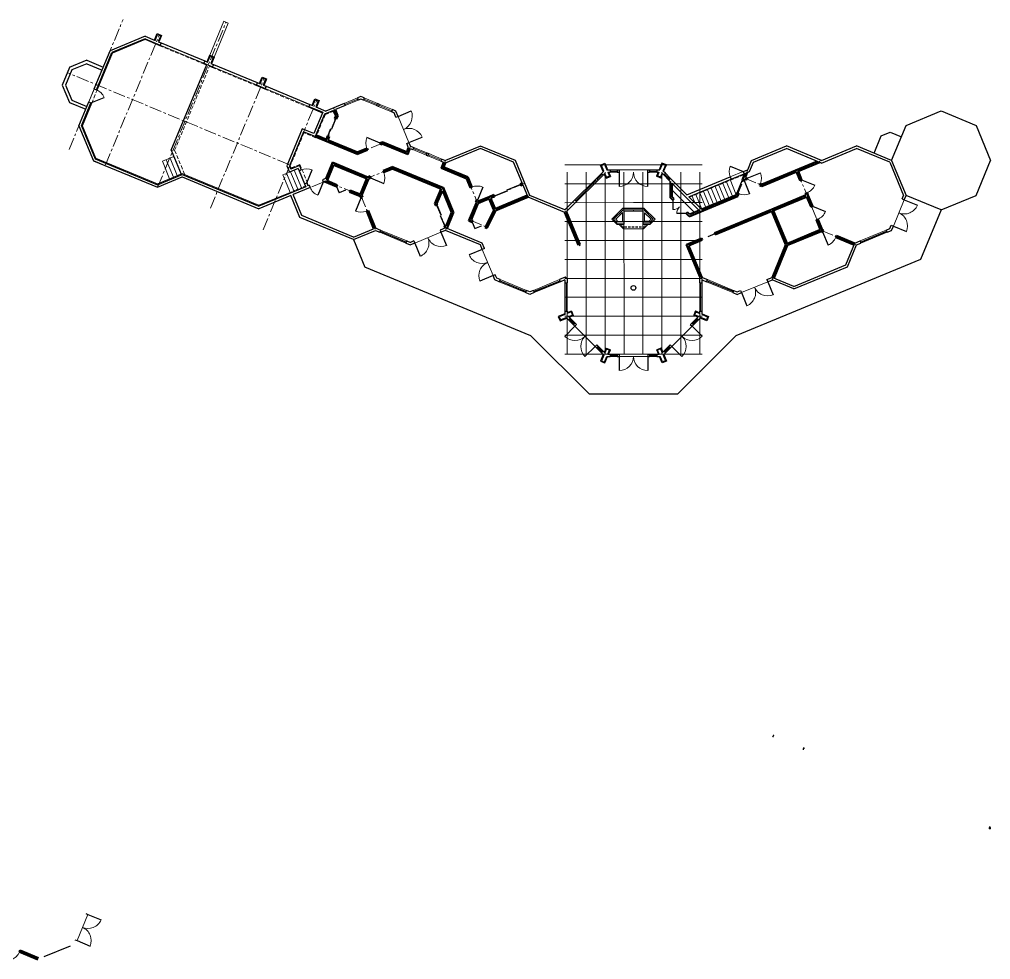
# Model space of a CAD drawing. Header units: inches. Extents: x 2775 to 35798, y 1675 to 10350.
# Drawn here: x 25642 to 28104, y 7439 to 9823 of the extents above; entities that cross this region are included whole.
import ezdxf

# ---------------------------------------------------------------- set-up
doc = ezdxf.new("R2010")
doc.units = ezdxf.units.IN
doc.header["$LTSCALE"] = 0.5
doc.header["$MEASUREMENT"] = 0
doc.linetypes.add('CENTER', pattern=[2, 1.25, -0.25, 0.25, -0.25])
doc.linetypes.add('HIDDEN', pattern=[0.375, 0.25, -0.125])
for name, color, linetype, lineweight in [('BALCONY', 3, 'CONTINUOUS', 30), ('DOORS', 7, 'CONTINUOUS', 30), ('FOUNDATION', 7, 'CONTINUOUS', 30), ('GRID', 1, 'CENTER', 20), ('INT WALLS', 7, 'CONTINUOUS', 40), ('MASONRY', 16, 'HIDDEN', 30), ('MILLWORK', 7, 'CONTINUOUS', 20), ('SCORING', 1, 'CONTINUOUS', 9), ('STAIRS', 7, 'CONTINUOUS', 20), ('WALL FRAMING', 7, 'CONTINUOUS', 30), ('WALLS', 7, 'CONTINUOUS', 30)]:
    doc.layers.add(name, color=color, linetype=linetype, lineweight=lineweight)
doc.layers.add('LLMASONRY', color=12, linetype='CONTINUOUS')
doc.layers.add('LLWALLS', color=5, linetype='CONTINUOUS')

msp = doc.modelspace()

# ---------------------------------------------------------------- linework, layer by layer
at = {"layer": 'BALCONY', "color": 3, "ltscale": 50}
for p, q in [((27978.183, 9340.243), (27926.248, 9214.805)), ((26488.852, 9265.035), (26517.867, 9195.045)), ((26938.678, 9020.819), (27086.772, 8872.774)), ((27310.301, 8872.81), (27458.346, 9020.904)), ((27310.301, 8872.81), (27086.772, 8872.774))]:
    msp.add_line(p, q, dxfattribs=at)
at = {"layer": 'BALCONY', "color": 3, "ltscale": 150}
for p, q in [((27926.248, 9214.805), (27458.346, 9020.904)), ((26938.678, 9020.819), (26517.867, 9195.045))]:
    msp.add_line(p, q, dxfattribs=at)
at = {"layer": 'DOORS', "lineweight": 20, "ltscale": 75}
for p, q in [((25998.788, 9758.288), (26109.661, 9712.384)), ((26131.792, 9703.222), (26242.665, 9657.318)), ((26265.008, 9648.067), (26375.881, 9602.163))]:
    msp.add_line(p, q, dxfattribs=at)
at = {"layer": 'DOORS', "lineweight": 9, "ltscale": 50}
for p, q in [((25817.896, 9613.913), (25831.667, 9647.175)), ((26498.67, 9624.036), (26465.411, 9610.259)), ((26500.966, 9618.493), (26467.707, 9604.715)), ((26547.221, 9604.736), (26513.959, 9618.507)), ((26549.517, 9610.28), (26516.255, 9624.051)), ((26585.103, 9589.052), (26551.841, 9602.823)), ((26587.398, 9594.596), (26554.136, 9608.367)), ((26629.337, 9510.967), (26601.765, 9577.479)), ((26639.446, 9493.041), (26672.708, 9479.27)), ((26641.742, 9498.585), (26675.004, 9484.814)), ((26677.328, 9477.357), (26710.59, 9463.586)), ((26679.623, 9482.901), (26712.885, 9469.13)), ((27104.655, 9420.078), (27117.387, 9432.802)), ((27108.905, 9415.826), (27121.637, 9428.55)), ((27162.349, 9441.859), (27234.349, 9441.871)), ((27239.349, 9441.871), (27257.349, 9441.874)), ((27239.351, 9435.871), (27257.351, 9435.874)), ((27287.817, 9416.046), (27275.08, 9428.765)), ((27292.066, 9420.281), (27279.33, 9433.001)), ((27050.191, 9365.648), (27101.118, 9416.544)), ((27054.432, 9361.404), (27105.36, 9412.3)), ((27857.263, 9299.341), (27884.819, 9365.874)), ((26555.333, 9283.435), (26621.857, 9255.893)), ((26557.627, 9288.979), (26624.151, 9261.437)), ((26710.613, 9283.451), (26644.095, 9255.895)), ((26842.606, 9173.707), (26815.034, 9240.218)), ((26924.794, 9130.47), (26858.27, 9158.012)), ((26927.089, 9136.014), (26860.565, 9163.556)), ((27011.152, 9163.528), (26944.737, 9136.016)), ((27013.47, 9157.994), (26947.032, 9130.472)), ((27383.505, 9158.05), (27449.951, 9130.548)), ((27385.822, 9163.585), (27452.245, 9136.092)), ((27472.16, 9130.545), (27538.675, 9158.109)), ((27024.63, 9155.514), (27024.642, 9083.514)), ((27030.63, 9155.515), (27030.642, 9083.515)), ((27033.869, 9061.354), (27046.603, 9048.631)), ((27038.11, 9065.598), (27050.844, 9052.876)), ((27346.154, 9052.908), (27358.883, 9065.634)), ((27350.398, 9048.667), (27363.127, 9061.393)), ((27050.14, 9045.097), (27101.073, 8994.207)), ((27295.946, 8994.224), (27346.862, 9045.131)), ((27104.61, 8990.673), (27117.343, 8977.95)), ((27108.851, 8994.917), (27121.584, 8982.194)), ((27275.436, 8982.203), (27288.166, 8994.93)), ((27279.681, 8977.962), (27292.41, 8990.689)), ((25788.084, 7487.507), (25815.64, 7554.04))]:
    msp.add_line(p, q, dxfattribs=at)
at = {"layer": 'DOORS', "ltscale": 50}
for p, q in [((25823.44, 9611.618), (25856.697, 9625.4)), ((26601.765, 9577.479), (26635.021, 9591.265)), ((26433.733, 9545.577), (26444.18, 9570.811)), ((26423.783, 9527.52), (26431.697, 9546.636)), ((26556.133, 9509.696), (26522.873, 9523.471)), ((26629.337, 9510.967), (26662.593, 9524.754)), ((26370.179, 9408.577), (26383.844, 9441.882)), ((27106.771, 9417.96), (27119.503, 9430.684)), ((27139.35, 9438.842), (27157.35, 9438.849)), ((27162.351, 9435.851), (27162.351, 9399.851)), ((27234.351, 9435.879), (27234.351, 9399.879)), ((27239.35, 9438.88), (27257.35, 9438.887)), ((27277.205, 9430.883), (27289.912, 9418.134)), ((27443.617, 9451.354), (27476.879, 9437.583)), ((27486.923, 9420.675), (27520.178, 9434.461)), ((26412.157, 9410.741), (26398.288, 9377.52)), ((26532.326, 9421.143), (26565.524, 9407.393)), ((26878.11, 9390.792), (26911.369, 9404.57)), ((27052.307, 9363.53), (27103.235, 9414.426)), ((27479.201, 9414.605), (27492.979, 9381.346)), ((27624.573, 9416.608), (27657.835, 9402.837)), ((26445.6, 9399.808), (26452.491, 9383.179)), ((26468.743, 9390.226), (26452.114, 9383.335)), ((26816.515, 9398.087), (26802.748, 9364.823)), ((26845.754, 9375.036), (26879.014, 9388.813)), ((26507.592, 9370.304), (26493.826, 9337.04)), ((27298.37, 9364.873), (27298.37, 9340.873)), ((27879.247, 9368.18), (27884.791, 9365.886)), ((27884.795, 9365.869), (27918.054, 9352.092)), ((26700.358, 9353.013), (26711.127, 9327.037)), ((27332.332, 9330.954), (27308.332, 9330.954)), ((27652.105, 9350.077), (27685.351, 9336.267)), ((26708.775, 9326.089), (26719.46, 9300.314)), ((26789.652, 9309.314), (26796.514, 9292.756)), ((26556.482, 9286.212), (26623.008, 9258.675)), ((26710.612, 9283.455), (26724.399, 9250.2)), ((26796.514, 9292.756), (26813.071, 9299.618)), ((27388.218, 9273.197), (27421.475, 9286.979)), ((27677.981, 9284.493), (27691.768, 9251.236)), ((27773.907, 9258.838), (27840.422, 9286.402)), ((27851.719, 9301.65), (27857.264, 9299.356)), ((27857.267, 9299.339), (27890.527, 9285.562)), ((26644.091, 9255.906), (26657.878, 9222.651)), ((26815.038, 9240.22), (26781.778, 9226.443)), ((26842.617, 9173.711), (26809.357, 9159.935)), ((26859.419, 9160.789), (26925.946, 9133.252)), ((26945.88, 9133.254), (27012.334, 9160.705)), ((27451.102, 9133.331), (27384.64, 9160.762)), ((27538.669, 9158.124), (27552.445, 9124.864)), ((27027.63, 9155.515), (27027.642, 9083.515)), ((27369.362, 9083.535), (27369.35, 9155.535)), ((27472.16, 9130.545), (27485.937, 9097.285)), ((27035.997, 9063.483), (27048.73, 9050.76)), ((27348.256, 9050.807), (27360.979, 9063.539)), ((27050.146, 9045.104), (27024.69, 9019.648)), ((27346.844, 9045.149), (27372.3, 9019.693)), ((27101.077, 8994.212), (27075.622, 8968.756)), ((27106.735, 8992.8), (27119.468, 8980.077)), ((27277.573, 8980.069), (27290.296, 8992.801)), ((27288.174, 8994.922), (27292.418, 8990.681)), ((27295.952, 8994.218), (27321.408, 8968.762)), ((27139.513, 8971.777), (27157.513, 8971.784)), ((27162.514, 8968.786), (27162.514, 8932.786)), ((27234.514, 8968.814), (27234.514, 8932.814)), ((27239.513, 8971.816), (27257.513, 8971.823)), ((25810.069, 7556.346), (25815.613, 7554.052)), ((25815.616, 7554.035), (25848.876, 7540.258)), ((25782.541, 7489.816), (25788.085, 7487.523)), ((25788.089, 7487.505), (25821.348, 7473.728)), ((25704.729, 7447.004), (25771.244, 7474.568))]:
    msp.add_line(p, q, dxfattribs=at)
at = {"layer": 'DOORS', "lineweight": 20, "ltscale": 50}
for p, q in [((26499.818, 9621.265), (26466.559, 9607.487)), ((26548.369, 9607.508), (26515.107, 9621.279)), ((26586.251, 9591.824), (26552.989, 9605.595)), ((26640.594, 9495.813), (26673.856, 9482.042)), ((26678.476, 9480.129), (26711.738, 9466.358)), ((26879.24, 9388.041), (26877.887, 9391.32))]:
    msp.add_line(p, q, dxfattribs=at)
at = {"layer": 'DOORS', "color": 7, "lineweight": 9, "ltscale": 50}
for p, q in [((27139.349, 9441.855), (27157.349, 9441.858)), ((27139.35, 9435.855), (27157.35, 9435.858))]:
    msp.add_line(p, q, dxfattribs=at)
at = {"layer": 'DOORS', "lineweight": 9, "ltscale": 75}
for p, q in [((27443.622, 9423.801), (27476.879, 9437.583)), ((27366.362, 9083.534), (27366.35, 9155.534)), ((27372.362, 9083.535), (27372.35, 9155.535))]:
    msp.add_line(p, q, dxfattribs=at)
at = {"layer": 'DOORS', "lineweight": 9, "ltscale": 50}
for centre, radius, start, end in [((25823.44, 9611.618), 36, 22.509336, 67.509336), ((26601.765, 9577.479), 36, 292.516698, 22.516698), ((26629.337, 9510.967), 36, 22.516698, 112.516698), ((26556.133, 9509.696), 36, 157.501905, 202.501905), ((26370.179, 9408.577), 36, 67.692109, 112.692109), ((26532.326, 9421.143), 35.933, 337.501905, 22.501905), ((27162.345, 9435.859), 36.008, 270.009332, 0.022067), ((27234.351, 9435.871), 35.998, 179.996594, 270), ((27486.923, 9420.675), 36, 337.516724, 22.516724), ((26412.157, 9410.741), 36, 202.341309, 247.341309), ((26802.748, 9364.823), 36, 67.516709, 112.516709), ((27479.201, 9414.605), 36, 247.501963, 292.501963), ((27624.573, 9416.608), 36.001, 292.506283, 337.509343), ((26507.592, 9370.304), 36, 247.516709, 292.516709), ((27298.37, 9364.873), 24, 270, 315.036577), ((27332.332, 9330.954), 24, 135.036577, 180), ((27652.105, 9350.077), 36, 292.443135, 337.443395), ((27884.802, 9365.866), 35.998, 247.496594, 337.5), ((27857.257, 9299.337), 36.008, 337.509332, 67.522067), ((26644.094, 9255.898), 35.998, 292.518672, 22.522079), ((26710.614, 9283.465), 36.008, 202.496605, 292.50934), ((27677.981, 9284.493), 36.001, 292.516724, 337.516724), ((26815.043, 9240.229), 36.008, 202.509332, 292.522067), ((26842.609, 9173.708), 35.998, 112.496594, 202.5), ((27472.152, 9130.55), 36.008, 292.509332, 22.522067), ((27538.672, 9158.116), 35.998, 202.496594, 292.5), ((27050.148, 9045.114), 36.008, 225.009332, 315.022067), ((27101.072, 8994.206), 35.998, 134.996594, 225), ((27295.942, 8994.219), 36.008, 315.009332, 45.022067), ((27346.85, 9045.143), 35.998, 224.996594, 315), ((27162.508, 8968.794), 36.008, 270.009332, 0.022067), ((27234.514, 8968.806), 35.998, 179.996594, 270), ((25815.624, 7554.032), 35.998, 247.496594, 337.5), ((25788.079, 7487.503), 36.008, 337.509332, 67.522067), ((25608.803, 7472.659), 36.001, 292.516724, 337.516724)]:
    msp.add_arc(centre, radius, start, end, dxfattribs=at)
at = {"layer": 'DOORS', "lineweight": 9, "ltscale": 75}
msp.add_arc((27476.879, 9437.583), 36, 157.509343, 202.509343, dxfattribs=at)
at = {"layer": 'FOUNDATION', "color": 7, "linetype": 'Continuous', "lineweight": 20, "ltscale": 50}
for p, q in [((25960.451, 9771.996), (25877.898, 9737.8)), ((25801.676, 9553.698), (25835.885, 9471.114))]:
    msp.add_line(p, q, dxfattribs=at)
at = {"layer": 'FOUNDATION', "color": 7, "lineweight": 20, "ltscale": 50}
for p, q in [((25960.451, 9771.996), (25998.023, 9756.44)), ((25839.08, 9644.042), (25877.898, 9737.8)), ((26108.896, 9710.536), (26116.392, 9707.433)), ((26123.783, 9704.373), (26131.027, 9701.374)), ((26241.9, 9655.47), (26264.243, 9646.219)), ((25801.676, 9553.698), (25825.332, 9610.834)), ((26375.116, 9600.315), (26410.121, 9585.822)), ((25835.885, 9471.114), (25992.351, 9406.394)), ((25992.351, 9406.394), (26054.885, 9432.419)), ((26054.885, 9432.419), (26248.859, 9352.017)), ((26328.109, 9384.716), (26248.859, 9352.017))]:
    msp.add_line(p, q, dxfattribs=at)
at = {"layer": 'FOUNDATION', "lineweight": 20, "ltscale": 50}
for p, q in [((25998.788, 9758.288), (25998.023, 9756.44)), ((26109.661, 9712.384), (26108.896, 9710.536)), ((26131.792, 9703.222), (26131.027, 9701.374)), ((26242.665, 9657.318), (26241.9, 9655.47)), ((26265.008, 9648.067), (26264.243, 9646.219)), ((25823.494, 9611.595), (25825.341, 9610.83)), ((26375.881, 9602.163), (26375.116, 9600.315))]:
    msp.add_line(p, q, dxfattribs=at)
at = {"layer": 'FOUNDATION', "color": 7, "linetype": 'HIDDEN', "lineweight": 9, "ltscale": 75}
for p, q in [((25998.023, 9756.44), (26108.896, 9710.536)), ((26131.027, 9701.374), (26241.9, 9655.47)), ((26264.243, 9646.219), (26375.116, 9600.315))]:
    msp.add_line(p, q, dxfattribs=at)
at = {"layer": 'FOUNDATION', "ltscale": 50}
for p, q in [((25768.634, 9701.197), (25750.276, 9656.877)), ((25812.829, 9719.505), (25854.465, 9702.266)), ((25812.83, 9710.846), (25851.405, 9694.875)), ((26026.843, 9491.393), (26117.158, 9709.281)), ((25774.757, 9695.074), (25758.935, 9656.877)), ((25768.582, 9612.683), (25810.236, 9595.438)), ((25774.705, 9618.807), (25813.296, 9602.829))]:
    msp.add_line(p, q, dxfattribs=at)
at = {"layer": 'FOUNDATION', "linetype": 'Continuous', "ltscale": 50}
for p, q in [((25812.829, 9719.505), (25768.55, 9701.162)), ((25812.83, 9710.846), (25774.757, 9695.074)), ((25750.276, 9656.877), (25768.582, 9612.683)), ((25758.935, 9656.877), (25774.705, 9618.807))]:
    msp.add_line(p, q, dxfattribs=at)
at = {"layer": 'FOUNDATION', "linetype": 'HIDDEN', "lineweight": 9, "ltscale": 75}
for q in [(26124.549, 9706.22), (26061.041, 9429.867)]:
    msp.add_line((26035.504, 9491.395), q, dxfattribs=at)
at = {"layer": 'FOUNDATION', "color": 7, "linetype": 'HIDDEN', "lineweight": 20, "ltscale": 75}
for p, q in [((25825.332, 9610.834), (25839.08, 9644.042)), ((26417.011, 9581.549), (26392.918, 9523.357)), ((26363.352, 9535.598), (26328.619, 9451.708)), ((26392.918, 9523.357), (26363.352, 9535.598)), ((26328.619, 9451.708), (26330.835, 9446.362))]:
    msp.add_line(p, q, dxfattribs=at)
at = {"layer": 'FOUNDATION', "linetype": 'HIDDEN', "lineweight": 20, "ltscale": 75}
for p, q in [((26439.19, 9590.737), (26417.011, 9581.549)), ((26352.905, 9455.468), (26330.835, 9446.362)), ((26352.905, 9455.468), (26375.095, 9401.94)), ((27340.148, 9372.261), (27483.738, 9431.765))]:
    msp.add_line(p, q, dxfattribs=at)
at = {"layer": 'FOUNDATION', "lineweight": 20, "ltscale": 75}
msp.add_line((26057.88, 9566.271), (26065.271, 9563.208), dxfattribs=at)
at = {"layer": 'FOUNDATION', "ltscale": 10}
msp.add_line((26026.843, 9491.393), (26051.845, 9431.154), dxfattribs=at)
at = {"layer": 'FOUNDATION', "color": 7, "linetype": 'HIDDEN', "lineweight": 20, "ltscale": 50}
msp.add_line((26366.934, 9400.736), (26328.109, 9384.716), dxfattribs=at)
at = {"layer": 'GRID', "ltscale": 50}
for p, q in [((25767.824, 9493.039), (25904.688, 9823.229)), ((25992.353, 9397.736), (26165.874, 9816.363)), ((25860.164, 9454.764), (25997.028, 9784.954)), ((26324.829, 9455.621), (25763.32, 9688.366)), ((26126.012, 9344.695), (26262.875, 9674.885)), ((26259.473, 9289.412), (26396.336, 9619.602)), ((26446.443, 9579.443), (26438.321, 9599.036)), ((26392.744, 9528.165), (26499.863, 9483.815)), ((26562.585, 9509.798), (26499.863, 9483.815)), ((26625.349, 9483.826), (26562.585, 9509.798)), ((26625.344, 9483.814), (26632.964, 9502.219)), ((25992.353, 9397.736), (25829.752, 9465.134)), ((26418.791, 9413.478), (26437.152, 9457.827)), ((26437.152, 9457.827), (26525.851, 9421.104)), ((26721.663, 9465.496), (26714.054, 9447.119)), ((27523.786, 9402.848), (27675.216, 9465.651)), ((26588.661, 9447.051), (26525.814, 9421.016)), ((26588.661, 9447.051), (26714.142, 9395.099)), ((26776.829, 9421.142), (26714.054, 9447.119)), ((27461.006, 9376.882), (27488.067, 9442.219)), ((27612.534, 9439.655), (27675.107, 9288.168)), ((26054.912, 9423.765), (25992.349, 9397.728)), ((26412.157, 9410.741), (26379.077, 9397.092)), ((26418.791, 9413.478), (26415.681, 9412.195)), ((26418.791, 9413.478), (26507.489, 9376.755)), ((26507.489, 9376.755), (26525.814, 9421.016)), ((26776.829, 9421.142), (26802.852, 9358.371)), ((26922.92, 9408.11), (26834.169, 9371.344)), ((27479.374, 9421.229), (27523.786, 9402.848)), ((26697.914, 9355.904), (26714.142, 9395.099)), ((26714.142, 9395.099), (26740.141, 9332.383)), ((26507.489, 9376.755), (26544.278, 9288.012)), ((26697.914, 9355.904), (26723.883, 9293.261)), ((26784.464, 9314.032), (26802.852, 9358.371)), ((26834.169, 9371.344), (26802.852, 9358.371)), ((26847.15, 9340.03), (26834.169, 9371.344)), ((26935.902, 9376.796), (26847.15, 9340.03)), ((27372.32, 9340.13), (27461.006, 9376.882)), ((27549.77, 9340.145), (27638.457, 9376.897)), ((26721.728, 9288.055), (26740.111, 9332.455)), ((26847.15, 9340.03), (26826.016, 9296.829)), ((27061.389, 9251.33), (27024.6, 9340.073)), ((27404.846, 9280.088), (27549.77, 9340.145)), ((27549.77, 9340.145), (27586.522, 9251.458)), ((26784.464, 9314.032), (26826.016, 9296.829)), ((27675.107, 9288.168), (27586.522, 9251.458)), ((27675.107, 9288.168), (27763.973, 9251.474)), ((27335.56, 9251.375), (27371.589, 9266.306)), ((27372.312, 9162.689), (27335.56, 9251.375)), ((27586.522, 9251.458), (27549.763, 9162.704))]:
    msp.add_line(p, q, dxfattribs=at)
at = {"layer": 'GRID', "color": 1, "ltscale": 50}
msp.add_line((26446.443, 9579.443), (26420.462, 9516.689), dxfattribs=at)
at = {"layer": 'GRID', "color": 6, "linetype": 'Continuous', "lineweight": 30, "ltscale": 50}
msp.add_circle((27198.459, 9142.602), 6, dxfattribs=at)
at = {"layer": 'INT WALLS', "ltscale": 50}
for p, q in [((26443.867, 9579.457), (26438.424, 9592.585)), ((26449.014, 9579.443), (26442.813, 9594.403)), ((26440.919, 9572.308), (26445.307, 9570.491)), ((26393.652, 9530.359), (26419.176, 9519.792)), ((26426.946, 9526.141), (26422.557, 9527.958)), ((26391.835, 9525.97), (26499.863, 9481.244)), ((26423.565, 9517.975), (26499.863, 9486.385)), ((26562.585, 9512.368), (26556.133, 9509.696)), ((26556.133, 9509.696), (26557.951, 9505.307)), ((26562.586, 9507.227), (26557.951, 9505.307)), ((26522.874, 9495.918), (26499.863, 9486.385)), ((26524.692, 9491.53), (26499.863, 9481.244)), ((26522.874, 9495.918), (26524.692, 9491.53)), ((26624.063, 9486.928), (26628.433, 9497.482)), ((26626.635, 9480.723), (26632.863, 9495.767)), ((26435.866, 9460.93), (26418.931, 9420.027)), ((26438.438, 9454.724), (26421.894, 9414.764)), ((26435.866, 9460.93), (26525.938, 9423.638)), ((26438.438, 9454.724), (26522.748, 9419.818)), ((26717.173, 9460.861), (26710.951, 9445.833)), ((26721.52, 9458.942), (26717.157, 9448.405)), ((27523.785, 9405.418), (27664.277, 9463.685)), ((27615.565, 9438.341), (27670.483, 9461.117)), ((26563.688, 9439.324), (26565.523, 9434.895)), ((26588.661, 9449.621), (26563.705, 9439.283)), ((26588.661, 9444.48), (26565.523, 9434.895)), ((26588.661, 9449.621), (26715.959, 9396.917)), ((26588.661, 9444.48), (26711.039, 9393.813)), ((27474.813, 9416.423), (27481.717, 9433.093)), ((27482.477, 9422.515), (27487.923, 9435.665)), ((27523.787, 9400.277), (27611.177, 9436.521)), ((27611.177, 9436.521), (27620.184, 9414.788)), ((27615.565, 9438.341), (27624.572, 9416.606)), ((26415.681, 9412.195), (26445.6, 9399.808)), ((26421.894, 9414.764), (26447.417, 9404.196)), ((26506.203, 9379.858), (26522.748, 9419.818)), ((26510.06, 9376.755), (26527.632, 9419.199)), ((26530.449, 9425.507), (26525.938, 9423.638)), ((26532.326, 9421.143), (26527.632, 9419.199)), ((26530.432, 9425.547), (26532.326, 9421.143)), ((26775.018, 9419.309), (26784.574, 9396.26)), ((26778.646, 9422.961), (26788.961, 9398.079)), ((26916.468, 9408.007), (26910.895, 9405.699)), ((26910.897, 9405.7), (26912.715, 9401.311)), ((26918.287, 9403.619), (26912.713, 9401.31)), ((27291.317, 9412.475), (27291.317, 9371.917)), ((27296.067, 9407.806), (27296.067, 9373.886)), ((27474.813, 9416.423), (27479.201, 9414.605)), ((27479.201, 9414.605), (27480.659, 9418.126)), ((27480.659, 9418.126), (27485.106, 9416.286)), ((27482.477, 9422.515), (27486.923, 9420.675)), ((27485.106, 9416.286), (27486.923, 9420.675)), ((27518.37, 9402.519), (27520.186, 9406.908)), ((27520.186, 9406.908), (27523.785, 9405.418)), ((27620.307, 9414.842), (27624.571, 9416.609)), ((26478.862, 9386.036), (26505.672, 9374.937)), ((26480.679, 9390.425), (26506.203, 9379.858)), ((26695.344, 9355.904), (26711.039, 9393.813)), ((26700.485, 9355.905), (26714.143, 9388.893)), ((26714.143, 9388.893), (26737.54, 9332.455)), ((26715.959, 9396.917), (26742.682, 9332.456)), ((26788.961, 9398.079), (26784.574, 9396.26)), ((27370.501, 9341.947), (27459.188, 9378.699)), ((27459.188, 9378.699), (27461.037, 9383.163)), ((27461.037, 9383.163), (27465.426, 9381.345)), ((27462.824, 9375.064), (27465.426, 9381.345)), ((27518.37, 9402.519), (27523.787, 9400.277)), ((27633.966, 9381.531), (27638.354, 9383.349)), ((27633.966, 9381.531), (27635.353, 9378.182)), ((27638.354, 9383.349), (27640.651, 9377.806)), ((26505.672, 9374.937), (26507.592, 9370.304)), ((26507.592, 9370.304), (26511.98, 9372.123)), ((26510.06, 9376.755), (26511.98, 9372.123)), ((26695.344, 9355.904), (26697.1, 9351.668)), ((26700.485, 9355.905), (26701.49, 9353.48)), ((26781.36, 9312.747), (26800.281, 9358.371)), ((26787.569, 9315.317), (26804.662, 9356.537)), ((26798.36, 9363.004), (26800.281, 9358.371)), ((26802.748, 9364.823), (26798.433, 9363.038)), ((26802.748, 9364.823), (26804.136, 9361.474)), ((26833.26, 9373.538), (26804.136, 9361.474)), ((26832.884, 9368.241), (26804.684, 9356.559)), ((26844.573, 9340.045), (26832.884, 9368.241)), ((26844.376, 9378.143), (26833.26, 9373.538)), ((26846.194, 9373.755), (26837.272, 9370.059)), ((26848.434, 9343.133), (26837.272, 9370.059)), ((26844.376, 9378.143), (26846.194, 9373.755)), ((26929.449, 9376.694), (26848.434, 9343.133)), ((26931.165, 9372.263), (26848.983, 9338.219)), ((27298.37, 9364.873), (27291.317, 9371.917)), ((27301.726, 9368.234), (27296.067, 9373.886)), ((27298.37, 9364.873), (27301.726, 9368.234)), ((27339.385, 9323.91), (27462.824, 9375.064)), ((27548.861, 9342.339), (27635.353, 9378.182)), ((27552.874, 9338.86), (27637.169, 9373.793)), ((27637.169, 9373.793), (27647.714, 9348.263)), ((27640.652, 9377.804), (27652.105, 9350.076)), ((26521.379, 9337.048), (26525.767, 9338.867)), ((26521.379, 9337.048), (26539.786, 9292.645)), ((26525.767, 9338.867), (26544.132, 9294.567)), ((26697.097, 9351.667), (26701.49, 9353.48)), ((26723.856, 9299.404), (26737.54, 9332.455)), ((26726.218, 9292.69), (26742.682, 9332.456)), ((26844.577, 9340.176), (26822.772, 9295.601)), ((26848.844, 9338.088), (26827.169, 9293.781)), ((27059.195, 9250.421), (27024.746, 9333.518)), ((27063.583, 9252.24), (27028.904, 9335.892)), ((27332.332, 9330.954), (27335.689, 9334.315)), ((27339.385, 9323.91), (27332.332, 9330.954)), ((27340.497, 9329.513), (27335.689, 9334.315)), ((27340.497, 9329.513), (27364.767, 9339.571)), ((27403.937, 9282.282), (27548.861, 9342.339)), ((27405.755, 9277.894), (27548.485, 9337.042)), ((27548.485, 9337.042), (27583.952, 9251.458)), ((27552.874, 9338.86), (27587.807, 9254.562)), ((27647.714, 9348.263), (27652.105, 9350.077)), ((26781.36, 9312.747), (26789.652, 9309.314)), ((26787.569, 9315.317), (26791.476, 9313.7)), ((26789.652, 9309.314), (26791.476, 9313.7)), ((27661.458, 9314.99), (27665.848, 9316.803)), ((27661.458, 9314.99), (27672.006, 9289.454)), ((27665.848, 9316.803), (27676.883, 9290.088)), ((26718.548, 9299.938), (26722.892, 9301.731)), ((26718.548, 9299.938), (26720.919, 9294.214)), ((26718.552, 9299.94), (26720.925, 9294.217)), ((26722.892, 9301.731), (26723.856, 9299.404)), ((26822.772, 9295.601), (26827.169, 9293.781)), ((27403.937, 9282.282), (27405.755, 9277.894)), ((27672.006, 9289.454), (27587.807, 9254.562)), ((27675.209, 9285.64), (27588.34, 9249.641)), ((27675.209, 9285.64), (27677.981, 9284.493)), ((27676.883, 9290.088), (27679.798, 9288.882)), ((27677.981, 9284.493), (27679.798, 9288.882)), ((27332.746, 9252.78), (27370.68, 9268.5)), ((27338.952, 9250.21), (27372.498, 9264.112)), ((27370.68, 9268.5), (27372.498, 9264.112)), ((27711.246, 9270.725), (27757.521, 9251.574)), ((27711.407, 9271.115), (27713.062, 9275.114)), ((27713.062, 9275.114), (27759.337, 9255.963)), ((27059.825, 9250.57), (27063.583, 9252.24)), ((27366.369, 9171.642), (27332.746, 9252.78)), ((27372.576, 9169.073), (27338.952, 9250.21)), ((27583.952, 9251.458), (27549.864, 9169.156)), ((27588.34, 9249.641), (27554.253, 9167.338)), ((25642.067, 7458.891), (25688.342, 7439.74)), ((25642.228, 7459.281), (25643.884, 7463.28)), ((25643.884, 7463.28), (25690.159, 7444.129))]:
    msp.add_line(p, q, dxfattribs=at)
at = {"layer": 'INT WALLS', "color": 7, "ltscale": 50}
for p, q in [((26443.867, 9579.427), (26440.919, 9572.308)), ((26449.014, 9579.443), (26445.307, 9570.491)), ((26422.557, 9527.958), (26419.176, 9519.792)), ((26426.946, 9526.141), (26423.565, 9517.975)), ((26624.063, 9486.928), (26562.585, 9512.368)), ((26626.635, 9480.723), (26562.586, 9507.227)), ((26774.997, 9419.33), (26710.951, 9445.833)), ((26778.646, 9422.961), (26717.157, 9448.405)), ((26447.417, 9404.196), (26445.6, 9399.808)), ((26480.679, 9390.425), (26478.862, 9386.036))]:
    msp.add_line(p, q, dxfattribs=at)
at = {"layer": 'INT WALLS', "lineweight": 20, "ltscale": 50}
for p, q in [((26912.499, 9401.818), (26911.147, 9405.097)), ((26879.221, 9388.087), (26877.868, 9391.366))]:
    msp.add_line(p, q, dxfattribs=at)
at = {"layer": 'LLMASONRY', "color": 7, "linetype": 'Continuous', "lineweight": 30, "ltscale": 1.5}
for p, q in [((25984.501, 9770.695), (25990.407, 9785.13)), ((25984.502, 9770.697), (25991.327, 9787.323)), ((25991.327, 9787.322), (26002.41, 9782.719)), ((26002.399, 9782.723), (25995.529, 9766.129)), ((26117.549, 9715.61), (26124.375, 9732.238)), ((26124.375, 9732.238), (26135.457, 9727.634)), ((26135.447, 9727.638), (26128.577, 9711.044)), ((26250.509, 9660.561), (26257.334, 9677.187)), ((26250.509, 9660.561), (26256.415, 9674.996)), ((26257.334, 9677.187), (26268.417, 9672.583)), ((26268.417, 9672.583), (26261.51, 9655.957)), ((26267.494, 9670.382), (26261.537, 9655.995)), ((26383.97, 9605.279), (26390.795, 9621.904)), ((26390.795, 9621.904), (26401.878, 9617.3)), ((26401.878, 9617.3), (26394.971, 9600.675)), ((27115.046, 9453.931), (27126.133, 9458.525)), ((27121.996, 9437.358), (27115.046, 9453.931)), ((27126.133, 9458.525), (27133.025, 9441.894)), ((27270.687, 9458.817), (27263.862, 9442.158)), ((27281.792, 9454.267), (27270.687, 9458.817)), ((27274.909, 9437.666), (27281.792, 9454.267)), ((27128.909, 9420.701), (27124.437, 9431.365)), ((27135.528, 9435.854), (27139.917, 9425.262)), ((27261.288, 9435.875), (27257.037, 9425.498)), ((27268.063, 9420.981), (27272.4, 9431.442)), ((27128.909, 9420.7), (27139.917, 9425.262)), ((27268.063, 9420.981), (27257.037, 9425.498)), ((27143.822, 9316.411), (27156.163, 9304.078)), ((27041.27, 9083.837), (27030.568, 9079.455)), ((27041.27, 9083.837), (27045.832, 9072.829)), ((27355.756, 9083.943), (27351.198, 9072.933)), ((27355.756, 9083.943), (27366.237, 9079.655)), ((27024.605, 9076.942), (27007.974, 9070.132)), ((27007.974, 9070.132), (27012.568, 9059.045)), ((27012.568, 9059.045), (27029.2, 9065.937)), ((27035.239, 9068.44), (27045.832, 9072.829)), ((27361.558, 9068.644), (27351.198, 9072.933)), ((27384.465, 9059.16), (27367.831, 9066.046)), ((27372.423, 9077.053), (27389.056, 9070.247)), ((27389.056, 9070.248), (27384.465, 9059.16)), ((27128.909, 8989.923), (27124.421, 8979.266)), ((27128.909, 8989.923), (27139.91, 8985.344)), ((27135.505, 8974.759), (27139.91, 8985.344)), ((27268.336, 8989.985), (27257.303, 8985.485)), ((27261.538, 8975.102), (27257.303, 8985.485)), ((27268.336, 8989.985), (27272.657, 8979.517)), ((27121.97, 8973.277), (27114.995, 8956.714)), ((27126.075, 8952.103), (27132.993, 8968.724)), ((27270.901, 8952.146), (27264.102, 8968.815)), ((27275.156, 8973.29), (27282.014, 8956.678)), ((27114.995, 8956.714), (27126.075, 8952.103)), ((27282.013, 8956.678), (27270.901, 8952.146))]:
    msp.add_line(p, q, dxfattribs=at)
at = {"layer": 'LLMASONRY', "color": 7, "linetype": 'Continuous', "lineweight": 30}
for p, q in [((27171.008, 9343.615), (27143.822, 9316.411)), ((27225.911, 9343.633), (27171.008, 9343.615)), ((27222.656, 9336.632), (27174.656, 9336.616)), ((27253.115, 9316.447), (27225.911, 9343.633)), ((27253.115, 9316.447), (27240.899, 9304.224))]:
    msp.add_line(p, q, dxfattribs=at)
at = {"layer": 'LLMASONRY', "color": 7, "linetype": 'Continuous', "lineweight": 20}
for p, q in [((27172.252, 9340.616), (27148.064, 9316.413)), ((27170.654, 9333.358), (27153.721, 9316.414)), ((27224.669, 9340.633), (27172.252, 9340.616)), ((27248.355, 9316.462), (27224.669, 9340.633)), ((27243.199, 9316.46), (27226.653, 9332.995)), ((27148.064, 9316.413), (27156.943, 9307.005)), ((27159.053, 9311.086), (27153.721, 9316.414)), ((27243.215, 9316.444), (27238.07, 9311.296)), ((27248.345, 9316.473), (27239.732, 9307.3))]:
    msp.add_line(p, q, dxfattribs=at)
at = {"layer": 'LLMASONRY', "color": 7, "linetype": 'Continuous', "lineweight": 20, "ltscale": 5}
for p, q in [((27170.64, 9311.117), (27170.654, 9333.358)), ((27226.64, 9311.265), (27226.653, 9332.995))]:
    msp.add_line(p, q, dxfattribs=at)
at = {"layer": 'LLMASONRY', "color": 7, "linetype": 'Continuous', "lineweight": 30, "ltscale": 5}
for p, q in [((27174.635, 9304.127), (27174.656, 9336.616)), ((27222.636, 9304.245), (27222.656, 9336.632))]:
    msp.add_line(p, q, dxfattribs=at)
at = {"layer": 'LLMASONRY', "color": 7, "linetype": 'Continuous', "lineweight": 20, "ltscale": 7.5}
for p, q in [((27156.943, 9307.005), (27174.637, 9307.127)), ((27159.053, 9311.086), (27170.64, 9311.117)), ((27222.637, 9307.255), (27239.732, 9307.3)), ((27226.64, 9311.265), (27238.07, 9311.296))]:
    msp.add_line(p, q, dxfattribs=at)
at = {"layer": 'LLMASONRY', "color": 7, "linetype": 'Continuous', "lineweight": 30, "ltscale": 7.5}
for p, q in [((27156.163, 9304.078), (27174.635, 9304.127)), ((27222.636, 9304.255), (27240.978, 9304.303))]:
    msp.add_line(p, q, dxfattribs=at)
at = {"layer": 'LLMASONRY', "color": 7, "linetype": 'Continuous', "lineweight": 20, "ltscale": 50}
for p, q in [((27173.026, 9292.199), (27161.126, 9304.091)), ((27223.853, 9292.216), (27173.231, 9292.199)), ((27235.791, 9304.161), (27223.853, 9292.216))]:
    msp.add_line(p, q, dxfattribs=at)
at = {"layer": 'LLMASONRY', "color": 7, "linetype": 'HIDDEN', "lineweight": 30, "ltscale": 25}
for p, q in [((27169.233, 9296.203), (27169.24, 9304.123)), ((27228.568, 9296.25), (27228.525, 9304.257))]:
    msp.add_line(p, q, dxfattribs=at)
at = {"layer": 'LLMASONRY', "color": 7, "linetype": 'HIDDEN', "lineweight": 30, "ltscale": 50}
msp.add_line((27228.568, 9296.25), (27169.233, 9296.203), dxfattribs=at)
at = {"layer": 'LLWALLS', "linetype": 'Continuous', "ltscale": 0.75, "const_width": 0.5}
for points in [[(25837.278, 9656.986, 1), (25840.778, 9656.986, 1)], [(25926.846, 9619.859, 1), (25930.346, 9619.859, 1)], [(26059.825, 9564.739, 1), (26063.325, 9564.739, 1)], [(26192.65, 9509.684, 1), (26196.15, 9509.684, 1)], [(26323.079, 9455.621, 1), (26326.579, 9455.621, 1)], [(27149.143, 9316.414, 1), (27152.643, 9316.414, 1)], [(27247.527, 9316.461, -1), (27244.027, 9316.462, -1)]]:
    msp.add_lwpolyline(points, format="xyb", close=True, dxfattribs=at)
at = {"layer": 'MASONRY', "lineweight": 9, "ltscale": 75}
msp.add_line((27198.46, 9340.624), (27198.462, 9336.624), dxfattribs=at)
at = {"layer": 'MILLWORK', "ltscale": 50}
msp.add_line((27352.499, 9334.486), (27296.067, 9390.846), dxfattribs=at)
at = {"layer": 'SCORING', "ltscale": 75}
for p, q in [((27198.408, 9454.602), (27024.581, 9454.574)), ((27198.408, 9454.602), (27372.301, 9454.631)), ((27030.512, 8974.74), (27030.351, 9435.813)), ((27078.512, 8974.757), (27078.351, 9435.83)), ((27126.512, 8974.774), (27126.351, 9435.847)), ((27174.512, 8974.79), (27174.351, 9435.864)), ((27222.512, 8974.807), (27222.351, 9435.88)), ((27270.512, 8974.824), (27270.351, 9435.897)), ((27318.512, 8974.84), (27318.351, 9435.914)), ((27366.512, 8974.857), (27366.351, 9435.931)), ((27198.416, 9406.602), (27024.589, 9406.574)), ((27198.416, 9406.602), (27372.309, 9406.631)), ((27198.424, 9358.602), (27024.597, 9358.574)), ((27198.424, 9358.602), (27372.317, 9358.631)), ((27198.432, 9310.602), (27024.605, 9310.574)), ((27198.432, 9310.602), (27372.325, 9310.631)), ((27198.44, 9262.602), (27024.613, 9262.574)), ((27198.44, 9262.602), (27372.332, 9262.631)), ((27198.448, 9214.602), (27024.621, 9214.574)), ((27198.448, 9214.602), (27372.34, 9214.631)), ((27198.455, 9166.602), (27024.628, 9166.574)), ((27198.455, 9166.602), (27372.348, 9166.631)), ((27198.463, 9118.602), (27024.636, 9118.574)), ((27198.463, 9118.602), (27372.356, 9118.631)), ((27198.471, 9070.602), (27024.644, 9070.574)), ((27198.471, 9070.602), (27372.364, 9070.631)), ((27198.479, 9022.602), (27024.652, 9022.574)), ((27198.479, 9022.602), (27372.371, 9022.631)), ((27198.487, 8974.602), (27024.66, 8974.574)), ((27198.487, 8974.602), (27372.379, 8974.631))]:
    msp.add_line(p, q, dxfattribs=at)
at = {"layer": 'STAIRS', "lineweight": 20, "ltscale": 50}
for p, q in [((26004.351, 9463.412), (26033.455, 9475.492)), ((26326.483, 9435.969), (26309.728, 9429.056)), ((26309.728, 9429.056), (26328.875, 9382.869)), ((26319.434, 9433.061), (26338.582, 9386.873)), ((26329.141, 9437.065), (26348.288, 9390.878)), ((26338.847, 9441.07), (26357.994, 9394.883)), ((27459.188, 9378.699), (27443.253, 9417.153))]:
    msp.add_line(p, q, dxfattribs=at)
at = {"layer": 'STAIRS', "lineweight": 20, "ltscale": 10}
for p, q in [((26004.351, 9463.412), (26022.763, 9419.051)), ((26014.049, 9467.437), (26032.457, 9423.085)), ((26023.747, 9471.462), (26042.151, 9427.12))]:
    msp.add_line(p, q, dxfattribs=at)
at = {"layer": 'STAIRS', "lineweight": 30, "ltscale": 50}
msp.add_line((26350.85, 9439.534), (26364.636, 9406.279), dxfattribs=at)
at = {"layer": 'STAIRS', "lineweight": 25, "ltscale": 50}
for p, q in [((27445.919, 9418.258), (27479.176, 9432.04)), ((27461.037, 9383.163), (27474.813, 9416.423))]:
    msp.add_line(p, q, dxfattribs=at)
at = {"layer": 'STAIRS', "ltscale": 50}
for p, q in [((27430.088, 9366.64), (27414.918, 9403.246)), ((27439.788, 9370.66), (27424.619, 9407.266)), ((27449.488, 9374.679), (27433.553, 9413.133)), ((27371.888, 9342.521), (27356.718, 9379.128)), ((27381.588, 9346.541), (27366.418, 9383.147)), ((27391.288, 9350.561), (27376.118, 9387.167)), ((27400.988, 9354.581), (27385.818, 9391.187)), ((27410.688, 9358.6), (27395.518, 9395.207)), ((27420.388, 9362.62), (27405.218, 9399.226)), ((27354.774, 9356.393), (27347.018, 9375.108))]:
    msp.add_line(p, q, dxfattribs=at)
at = {"layer": 'WALL FRAMING', "linetype": 'Continuous', "lineweight": 9, "ltscale": 150}
for p, q in [((27550.937, 8004.041), (27554.466, 8008.568)), ((27552.32, 8003.46), (27553.079, 8009.141)), ((27628.043, 7971.991), (27631.571, 7976.518)), ((27629.426, 7971.41), (27630.185, 7977.091))]:
    msp.add_line(p, q, dxfattribs=at)
at = {"layer": 'WALL FRAMING', "linetype": 'HIDDEN', "lineweight": 20, "ltscale": 25}
for p, q in [((27552.32, 8003.46), (27554.471, 8008.581)), ((27628.043, 7971.991), (27630.194, 7977.112))]:
    msp.add_line(p, q, dxfattribs=at)
at = {"layer": 'WALL FRAMING', "lineweight": 9, "ltscale": 150}
for p, q in [((28100.026, 7770.687), (28100.026, 7774.25)), ((28100.026, 7774), (28103.151, 7774)), ((28100.026, 7770.687), (28103.151, 7770.731)), ((28101.588, 7772.084), (28101.588, 7777.892)), ((28103.151, 7770.731), (28103.151, 7774.294))]:
    msp.add_line(p, q, dxfattribs=at)
msp.add_circle((28101.588, 7772.084), 0.312, dxfattribs=at)
at = {"layer": 'WALLS', "lineweight": 20, "ltscale": 50}
for p, q in [((26124.363, 9732.239), (26160.17, 9818.725)), ((26135.442, 9727.625), (26171.258, 9814.134)), ((26160.17, 9818.725), (26171.258, 9814.134))]:
    msp.add_line(p, q, dxfattribs=at)
at = {"layer": 'WALLS', "color": 4, "linetype": 'Continuous', "ltscale": 50}
for p, q in [((25960.45, 9780.655), (25871.698, 9743.89)), ((25960.451, 9774.161), (25876.367, 9739.33)), ((25792.99, 9553.762), (25829.763, 9464.989)), ((25799.511, 9553.697), (25834.355, 9469.583))]:
    msp.add_line(p, q, dxfattribs=at)
at = {"layer": 'WALLS', "color": 4, "ltscale": 50}
for p, q in [((25960.45, 9780.655), (25986.07, 9770.048)), ((25960.451, 9774.161), (25998.788, 9758.288)), ((25986.08, 9770.073), (25992.274, 9785.034)), ((25992.274, 9785.034), (26000.127, 9781.782)), ((26000.127, 9781.782), (25993.933, 9766.822)), ((25993.923, 9766.797), (26001.084, 9763.832)), ((26001.084, 9763.832), (25998.788, 9758.288)), ((25831.711, 9647.156), (25871.775, 9743.922)), ((25837.255, 9644.861), (25876.367, 9739.33)), ((26119.127, 9714.988), (26125.322, 9729.949)), ((26125.322, 9729.949), (26133.175, 9726.698)), ((26133.175, 9726.698), (26126.981, 9711.737)), ((26111.957, 9717.928), (26109.661, 9712.384)), ((26109.661, 9712.384), (26131.792, 9703.222)), ((26111.957, 9717.928), (26119.117, 9714.963)), ((26126.971, 9711.712), (26134.088, 9708.765)), ((26134.088, 9708.765), (26131.792, 9703.222)), ((26252.087, 9659.937), (26258.281, 9674.898)), ((26258.281, 9674.898), (26266.135, 9671.647)), ((26244.961, 9662.861), (26242.665, 9657.318)), ((26242.665, 9657.318), (26265.008, 9648.067)), ((26244.961, 9662.861), (26252.078, 9659.915)), ((26259.931, 9656.663), (26267.303, 9653.611)), ((26266.135, 9671.647), (26259.94, 9656.686)), ((26267.303, 9653.611), (26265.008, 9648.067)), ((25831.667, 9647.175), (25837.211, 9644.879)), ((26507.477, 9627.685), (26498.67, 9624.036)), ((26516.255, 9624.051), (26507.477, 9627.685)), ((25793.055, 9553.79), (25817.94, 9613.894)), ((25799.511, 9553.697), (25823.484, 9611.599)), ((25817.896, 9613.913), (25823.44, 9611.618)), ((26378.176, 9607.707), (26375.881, 9602.163)), ((26375.881, 9602.163), (26410.886, 9587.67)), ((26378.176, 9607.707), (26385.548, 9604.655)), ((26385.548, 9604.655), (26391.742, 9619.616)), ((26391.742, 9619.616), (26399.596, 9616.364)), ((26399.596, 9616.364), (26393.402, 9601.403)), ((26393.402, 9601.403), (26418.725, 9590.919)), ((26465.411, 9610.259), (26418.725, 9590.919)), ((26467.707, 9604.715), (26442.813, 9594.403)), ((26507.478, 9621.191), (26500.966, 9618.493)), ((26513.959, 9618.507), (26507.478, 9621.191)), ((26551.841, 9602.823), (26547.221, 9604.736)), ((26554.136, 9608.367), (26549.517, 9610.28)), ((26410.886, 9587.67), (26388.587, 9533.809)), ((26415.48, 9583.08), (26391.835, 9525.97)), ((26438.424, 9592.585), (26415.48, 9583.08)), ((26591.585, 9586.368), (26585.103, 9589.052)), ((26596.176, 9590.962), (26587.398, 9594.596)), ((26596.222, 9575.181), (26591.585, 9586.368)), ((26601.765, 9577.479), (26596.176, 9590.962)), ((26596.222, 9575.181), (26601.765, 9577.479)), ((26359.02, 9546.05), (26319.96, 9451.706)), ((26362.269, 9538.211), (26326.454, 9451.707)), ((26388.587, 9533.809), (26359.02, 9546.05)), ((26391.835, 9525.97), (26362.269, 9538.211)), ((26623.795, 9508.67), (26629.337, 9510.967)), ((26628.433, 9497.482), (26623.795, 9508.67)), ((26632.964, 9502.219), (26629.337, 9510.967)), ((26632.964, 9502.219), (26641.742, 9498.585)), ((26810.415, 9502.262), (26721.663, 9465.496)), ((26899.113, 9465.539), (26810.415, 9502.262)), ((27497.766, 9465.636), (27586.453, 9502.388)), ((27675.216, 9465.651), (27586.453, 9502.388)), ((27675.216, 9465.651), (27763.903, 9502.403)), ((27852.667, 9465.667), (27763.903, 9502.403)), ((26632.863, 9495.767), (26639.446, 9493.041)), ((26672.708, 9479.27), (26677.328, 9477.357)), ((26675.004, 9484.814), (26679.623, 9482.901)), ((26810.415, 9495.768), (26721.52, 9458.942)), ((26894.522, 9460.945), (26810.415, 9495.768)), ((27502.359, 9461.045), (27586.454, 9495.894)), ((27675.218, 9459.157), (27586.454, 9495.894)), ((27675.218, 9459.157), (27763.904, 9495.909)), ((27848.076, 9461.073), (27763.904, 9495.909)), ((25829.763, 9464.989), (25992.353, 9397.736)), ((25834.355, 9469.583), (25992.353, 9404.229)), ((26351.802, 9452.906), (26329.732, 9443.8)), ((26351.802, 9452.906), (26356.393, 9441.832)), ((26710.59, 9463.586), (26717.173, 9460.861)), ((26712.885, 9469.13), (26721.663, 9465.496)), ((26931.311, 9372.203), (26894.522, 9460.945)), ((26935.902, 9376.796), (26899.113, 9465.539)), ((27117.335, 9452.985), (27125.184, 9456.249)), ((27123.279, 9438.69), (27117.335, 9452.985)), ((27125.184, 9456.249), (27131.169, 9441.854)), ((27271.514, 9456.3), (27265.528, 9441.876)), ((27279.365, 9453.042), (27271.514, 9456.3)), ((27273.475, 9438.849), (27279.365, 9453.042)), ((27488.067, 9442.219), (27497.766, 9465.636)), ((27492.66, 9437.628), (27502.359, 9461.045)), ((27848.076, 9461.073), (27882.924, 9376.979)), ((27852.667, 9465.667), (27889.419, 9376.98)), ((25992.353, 9404.229), (26054.886, 9430.254)), ((26054.886, 9430.254), (26248.858, 9349.852)), ((26319.96, 9451.706), (26326.487, 9435.96)), ((26326.454, 9451.707), (26329.732, 9443.8)), ((26348.553, 9445.075), (26326.483, 9435.969)), ((26348.553, 9445.075), (26350.85, 9439.534)), ((26350.85, 9439.534), (26356.393, 9441.832)), ((27117.379, 9432.81), (27121.628, 9428.558)), ((27117.387, 9432.802), (27123.279, 9438.69)), ((27121.628, 9428.558), (27125.77, 9432.698)), ((27129.815, 9422.97), (27125.77, 9432.698)), ((27131.169, 9441.854), (27139.349, 9441.855)), ((27133.663, 9435.854), (27139.351, 9435.855)), ((27133.663, 9435.854), (27137.663, 9426.234)), ((27139.349, 9441.842), (27139.351, 9435.842)), ((27157.349, 9441.858), (27162.349, 9441.859)), ((27157.349, 9441.849), (27157.351, 9435.849)), ((27157.351, 9435.858), (27162.351, 9435.859)), ((27162.349, 9441.851), (27162.351, 9435.851)), ((27234.349, 9441.879), (27234.351, 9435.879)), ((27234.349, 9441.871), (27239.349, 9441.871)), ((27234.351, 9435.871), (27239.351, 9435.871)), ((27239.349, 9441.88), (27239.351, 9435.88)), ((27257.349, 9441.887), (27257.351, 9435.887)), ((27257.349, 9441.874), (27265.528, 9441.876)), ((27257.351, 9435.874), (27263.038, 9435.875)), ((27263.038, 9435.875), (27259.055, 9426.276)), ((27266.906, 9423.019), (27270.987, 9432.853)), ((27275.081, 9428.765), (27270.987, 9432.853)), ((27279.33, 9433.001), (27273.475, 9438.849)), ((27279.33, 9433.001), (27275.081, 9428.765)), ((27476.855, 9437.642), (27479.176, 9432.04)), ((27476.879, 9437.583), (27488.067, 9442.219)), ((27479.176, 9432.04), (27484.82, 9434.379)), ((27484.822, 9434.379), (27492.66, 9437.628)), ((25992.349, 9397.728), (26054.912, 9423.765)), ((26054.891, 9423.757), (26248.853, 9343.36)), ((26364.636, 9406.279), (26370.179, 9408.577)), ((26364.636, 9406.279), (26367.7, 9398.888)), ((26370.179, 9408.577), (26373.247, 9401.177)), ((26412.373, 9417.321), (26409.868, 9416.287)), ((26409.868, 9416.287), (26412.157, 9410.741)), ((26415.681, 9412.195), (26412.157, 9410.741)), ((26418.931, 9420.027), (26412.373, 9417.321)), ((27101.11, 9416.552), (27105.36, 9412.3)), ((27101.118, 9416.544), (27104.655, 9420.078)), ((27104.647, 9420.086), (27108.896, 9415.834)), ((27105.36, 9412.3), (27108.896, 9415.834)), ((27129.803, 9422.966), (27137.663, 9426.234)), ((27266.918, 9423.014), (27259.055, 9426.276)), ((27292.037, 9420.252), (27287.787, 9416.016)), ((27291.354, 9412.512), (27287.817, 9416.046)), ((27334.02, 9378.381), (27292.066, 9420.281)), ((27364.5, 9339.46), (27296.067, 9407.806)), ((27334.02, 9378.381), (27443.622, 9423.801)), ((27338.616, 9373.791), (27445.919, 9418.258)), ((27443.597, 9423.86), (27443.622, 9423.801)), ((27443.622, 9423.801), (27445.919, 9418.258)), ((26367.7, 9398.888), (26248.858, 9349.852)), ((26379.077, 9397.092), (26335.534, 9379.125)), ((26357.593, 9325.873), (26335.534, 9379.125)), ((26376.788, 9402.638), (26373.247, 9401.177)), ((26376.788, 9402.638), (26379.077, 9397.092)), ((26330.111, 9376.888), (26248.853, 9343.36)), ((26353.002, 9321.28), (26330.039, 9376.712)), ((27024.746, 9333.518), (26931.165, 9372.263)), ((27024.6, 9340.073), (26935.902, 9376.796)), ((27024.6, 9340.073), (27050.191, 9365.648)), ((27028.841, 9335.829), (27054.432, 9361.404)), ((27050.182, 9365.656), (27054.432, 9361.404)), ((27338.616, 9373.791), (27370.501, 9341.947)), ((27879.275, 9368.169), (27882.924, 9376.979)), ((27884.819, 9365.875), (27889.419, 9376.98)), ((26488.852, 9265.035), (26353.002, 9321.28)), ((26488.85, 9271.53), (26357.593, 9325.873)), ((26488.85, 9271.53), (26539.786, 9292.645)), ((26488.852, 9265.035), (26544.278, 9288.012)), ((26544.132, 9294.567), (26557.627, 9288.979)), ((26544.278, 9288.012), (26555.333, 9283.435)), ((26557.629, 9288.984), (26555.334, 9283.44)), ((26708.316, 9288.998), (26710.612, 9283.455)), ((26721.727, 9294.549), (26708.318, 9288.994)), ((26721.728, 9288.055), (26710.613, 9283.451)), ((26815.018, 9255.925), (26721.727, 9294.549)), ((26810.427, 9251.332), (26721.728, 9288.055)), ((27839.267, 9289.188), (27841.565, 9283.646)), ((27839.273, 9289.173), (27848.067, 9292.817)), ((27841.571, 9283.631), (27852.659, 9288.226)), ((27848.067, 9292.817), (27851.724, 9301.648)), ((27852.659, 9288.226), (27857.263, 9299.341)), ((26621.857, 9255.893), (26632.976, 9251.289)), ((26624.156, 9261.447), (26621.861, 9255.904)), ((26624.151, 9261.437), (26632.976, 9257.784)), ((26641.799, 9261.439), (26632.976, 9257.784)), ((26644.095, 9255.895), (26632.976, 9251.289)), ((26641.795, 9261.449), (26644.091, 9255.906)), ((26820.576, 9242.517), (26815.018, 9255.925)), ((27736.435, 9200.625), (27759.379, 9256.065)), ((27759.235, 9256.005), (27772.758, 9261.609)), ((27763.973, 9251.474), (27775.057, 9256.067)), ((27772.758, 9261.609), (27775.057, 9256.067)), ((26815.034, 9240.218), (26810.427, 9251.332)), ((26820.58, 9242.518), (26815.038, 9240.22)), ((27741.028, 9196.034), (27763.973, 9251.474)), ((27605.196, 9146.239), (27736.435, 9200.625)), ((27605.196, 9139.745), (27741.028, 9196.034)), ((26847.215, 9162.589), (26842.606, 9173.707)), ((26848.159, 9176.01), (26842.617, 9173.711)), ((26858.27, 9158.012), (26847.215, 9162.589)), ((26851.806, 9167.183), (26848.149, 9176.005)), ((26860.565, 9163.556), (26851.806, 9167.183)), ((26860.567, 9163.561), (26858.272, 9158.017)), ((27025.342, 9169.407), (27011.152, 9163.528)), ((27013.47, 9157.995), (27011.152, 9163.528)), ((27024.666, 9162.632), (27013.478, 9157.976)), ((27024.629, 9162.617), (27024.63, 9155.514)), ((27030.628, 9165.891), (27025.342, 9169.407)), ((27030.628, 9165.891), (27030.63, 9155.515)), ((27366.347, 9171.651), (27385.824, 9163.59)), ((27366.35, 9155.534), (27366.347, 9171.651)), ((27372.312, 9162.689), (27383.507, 9158.056)), ((27372.35, 9155.535), (27372.349, 9162.674)), ((27383.505, 9158.05), (27385.822, 9163.585)), ((27536.37, 9163.666), (27538.669, 9158.124)), ((27536.377, 9163.652), (27549.762, 9169.198)), ((27538.675, 9158.109), (27549.763, 9162.704)), ((27605.196, 9139.745), (27549.763, 9162.704)), ((27605.196, 9146.239), (27549.864, 9169.156)), ((26927.093, 9136.024), (26924.798, 9130.481)), ((26935.913, 9132.36), (26927.089, 9136.014)), ((26944.737, 9136.016), (26935.913, 9132.36)), ((26944.732, 9136.026), (26947.028, 9130.483)), ((27024.63, 9155.514), (27030.63, 9155.515)), ((27366.35, 9155.534), (27372.35, 9155.535)), ((27452.249, 9136.103), (27449.955, 9130.559)), ((27452.248, 9136.099), (27461.075, 9132.446)), ((27461.075, 9132.446), (27469.862, 9136.087)), ((27469.862, 9136.087), (27472.16, 9130.545)), ((26935.914, 9125.866), (26924.794, 9130.47)), ((26947.032, 9130.472), (26935.914, 9125.866)), ((27449.954, 9130.555), (27461.076, 9125.952)), ((27461.076, 9125.952), (27472.16, 9130.545)), ((27024.642, 9083.514), (27030.642, 9083.515)), ((27024.642, 9083.514), (27024.643, 9075.123)), ((27030.642, 9083.515), (27030.643, 9077.601)), ((27366.362, 9083.534), (27372.362, 9083.535)), ((27366.362, 9077.609), (27366.362, 9083.534)), ((27372.363, 9075.157), (27372.362, 9083.535)), ((27010.257, 9069.195), (27013.506, 9061.327)), ((27024.643, 9075.123), (27010.262, 9069.183)), ((27013.506, 9061.327), (27027.933, 9067.285)), ((27027.933, 9067.285), (27033.869, 9061.354)), ((27040.306, 9081.591), (27030.643, 9077.601)), ((27038.117, 9065.605), (27033.876, 9061.361)), ((27033.94, 9069.766), (27043.551, 9073.735)), ((27033.94, 9069.766), (27038.11, 9065.598)), ((27040.306, 9081.591), (27043.556, 9073.724)), ((27356.393, 9081.698), (27353.172, 9073.819)), ((27363.036, 9069.787), (27353.172, 9073.819)), ((27356.388, 9081.687), (27366.362, 9077.609)), ((27358.857, 9065.66), (27363.101, 9061.419)), ((27358.883, 9065.634), (27363.036, 9069.787)), ((27363.127, 9061.393), (27369.059, 9067.324)), ((27383.261, 9061.519), (27369.059, 9067.324)), ((27372.363, 9075.157), (27386.477, 9069.387)), ((27386.477, 9069.387), (27383.261, 9061.519)), ((27046.603, 9048.631), (27050.14, 9045.097)), ((27050.85, 9052.882), (27046.609, 9048.638)), ((27054.387, 9049.348), (27050.146, 9045.104)), ((27050.844, 9052.876), (27054.381, 9049.342)), ((27342.6, 9049.39), (27346.844, 9045.149)), ((27342.618, 9049.372), (27346.154, 9052.908)), ((27346.134, 9052.927), (27350.378, 9048.686)), ((27346.862, 9045.132), (27350.398, 9048.667)), ((27101.073, 8994.207), (27104.61, 8990.673)), ((27105.319, 8998.456), (27101.077, 8994.212)), ((27108.855, 8994.922), (27104.614, 8990.678)), ((27105.314, 8998.451), (27108.851, 8994.917)), ((27129.812, 8987.652), (27125.781, 8978.001)), ((27129.8, 8987.657), (27137.655, 8984.377)), ((27267.188, 8987.954), (27259.32, 8984.704)), ((27263.411, 8974.803), (27259.32, 8984.704)), ((27267.176, 8987.949), (27271.271, 8978.038)), ((27288.166, 8994.93), (27291.701, 8998.465)), ((27291.708, 8998.459), (27295.952, 8994.218)), ((27292.41, 8990.689), (27295.946, 8994.224)), ((27123.282, 8972.016), (27117.286, 8957.656)), ((27117.343, 8977.95), (27123.282, 8972.016)), ((27121.588, 8982.199), (27117.347, 8977.954)), ((27121.584, 8982.194), (27125.781, 8978.001)), ((27125.129, 8954.381), (27131.143, 8968.781)), ((27131.143, 8968.781), (27139.514, 8968.782)), ((27133.648, 8974.781), (27137.655, 8984.377)), ((27133.648, 8974.781), (27139.512, 8974.782)), ((27139.512, 8974.777), (27139.514, 8968.777)), ((27157.512, 8974.785), (27162.512, 8974.786)), ((27157.512, 8974.784), (27157.514, 8968.784)), ((27157.514, 8968.785), (27162.514, 8968.786)), ((27162.512, 8974.786), (27162.514, 8968.786)), ((27234.512, 8974.814), (27234.514, 8968.814)), ((27234.512, 8974.798), (27239.512, 8974.799)), ((27234.514, 8968.798), (27239.514, 8968.799)), ((27239.512, 8974.816), (27239.514, 8968.816)), ((27257.512, 8974.823), (27257.514, 8968.823)), ((27257.512, 8974.802), (27263.411, 8974.803)), ((27257.514, 8968.802), (27265.89, 8968.803)), ((27266.753, 8966.713), (27265.89, 8968.803)), ((27271.732, 8954.661), (27266.753, 8966.713)), ((27271.271, 8978.038), (27275.436, 8982.203)), ((27273.752, 8972.034), (27279.681, 8977.962)), ((27273.752, 8972.034), (27279.588, 8957.907)), ((27275.451, 8982.189), (27279.695, 8977.948)), ((27117.286, 8957.656), (27125.129, 8954.381)), ((27117.286, 8957.656), (27125.129, 8954.381)), ((27279.588, 8957.907), (27271.732, 8954.661))]:
    msp.add_line(p, q, dxfattribs=at)
at = {"layer": 'WALLS', "color": 4, "lineweight": 25, "ltscale": 50}
for p, q in [((26001.084, 9763.832), (26111.957, 9717.928)), ((26134.088, 9708.765), (26244.961, 9662.861)), ((26267.303, 9653.611), (26378.176, 9607.707))]:
    msp.add_line(p, q, dxfattribs=at)
at = {"layer": 'WALLS', "color": 4, "ltscale": 75}
for p, q in [((26465.411, 9610.259), (26467.707, 9604.715)), ((26498.67, 9624.036), (26500.966, 9618.493)), ((26516.255, 9624.051), (26513.959, 9618.507)), ((26549.517, 9610.28), (26547.221, 9604.736)), ((26554.136, 9608.367), (26551.841, 9602.823)), ((26587.398, 9594.596), (26585.103, 9589.052)), ((26641.742, 9498.585), (26639.446, 9493.041)), ((26675.004, 9484.814), (26672.708, 9479.27)), ((26679.623, 9482.901), (26677.328, 9477.357)), ((26712.885, 9469.13), (26710.59, 9463.586))]:
    msp.add_line(p, q, dxfattribs=at)
at = {"layer": 'WALLS', "color": 5, "ltscale": 50}
for p, q in [((27889.427, 9554.421), (27978.113, 9591.173)), ((27978.113, 9591.173), (28066.877, 9554.436)), ((27852.667, 9465.667), (27889.427, 9554.421)), ((28066.877, 9554.436), (28103.629, 9465.75)), ((27808.285, 9484.035), (27826.665, 9528.412)), ((27826.665, 9528.412), (27848.836, 9537.6)), ((27848.836, 9537.6), (27877.537, 9525.713)), ((28066.869, 9376.995), (28103.629, 9465.75)), ((27978.183, 9340.243), (27889.419, 9376.98)), ((27978.183, 9340.243), (28066.869, 9376.995))]:
    msp.add_line(p, q, dxfattribs=at)
at = {"layer": 'WALLS', "color": 7, "lineweight": 9, "ltscale": 50}
for p, q in [((27772.758, 9261.609), (27839.273, 9289.173)), ((27775.057, 9256.067), (27841.571, 9283.631))]:
    msp.add_line(p, q, dxfattribs=at)
at = {"layer": 'WALLS', "lineweight": 9, "ltscale": 75}
for p, q in [((27139.512, 8974.782), (27157.512, 8974.785)), ((27139.514, 8968.782), (27157.514, 8968.785)), ((27239.512, 8974.799), (27257.512, 8974.802)), ((27239.514, 8968.799), (27257.514, 8968.802))]:
    msp.add_line(p, q, dxfattribs=at)
at = {"layer": 'WALLS', "lineweight": 9, "ltscale": 50}
msp.add_line((27162.514, 8968.786), (27234.514, 8968.798), dxfattribs=at)

doc.saveas('drawing.dxf')
